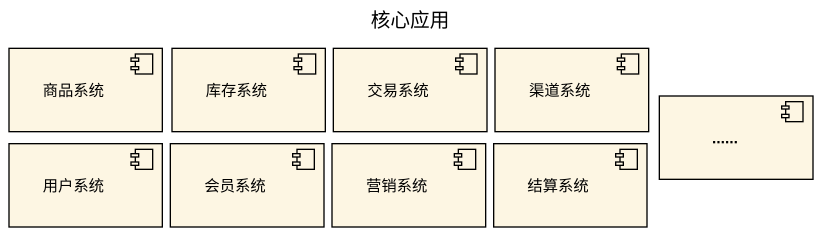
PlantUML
@startuml
title 核心应用
component 商品系统
component 库存系统
component 交易系统
component 渠道系统
component 用户系统
component 会员系统
component 营销系统
component 结算系统
component "......" as component1
@enduml
